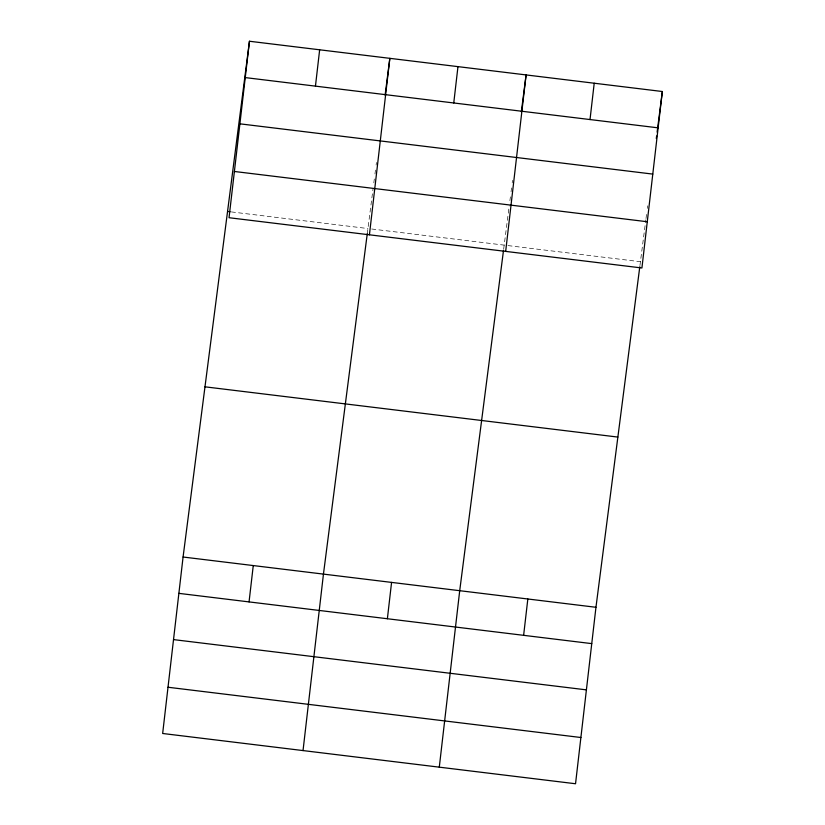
<?xml version="1.0" encoding="UTF-8"?>
<svg xmlns="http://www.w3.org/2000/svg" width="825" height="825" viewBox="0 0 825 825"><rect width="100%" height="100%" fill="white"/><g stroke="black" fill="none" stroke-linecap="round" stroke-linejoin="round"><path stroke-width="0.62" stroke-dasharray="4.12 3.09" d="M367.28 233.63L373.003 189.162M373.818 182.82L374.313 179.004M374.963 173.92L375.457 170.115M376.107 165.031L376.437 162.494M503.693 248.944L509.252 205.755M509.912 200.671L510.397 196.866M511.057 191.782L511.541 187.966M512.201 182.892L512.521 180.345M639.942 265.526L645.831 219.801M645.996 218.532L646.645 213.448M647.305 208.364L647.635 205.827M231.382 211.922L367.929 228.546M371.714 228.999L504.188 245.128M507.973 245.592L640.437 261.711"/><path stroke-width="1.24" d="M249.459 41.25L229.041 217.718L641.922 267.981L662.341 91.513L249.459 41.25L183.078 557.019L162.659 733.487L575.541 783.75L595.959 607.283L639.788 266.795M249.057 601.899L253.265 565.568M315.449 86.13L319.646 49.799M303.033 750.575L323.452 574.107L367.28 233.63M369.425 234.805L389.843 58.338L385.1 95.174M387.379 618.74L391.576 582.398M453.76 102.97L457.968 66.629M439.292 767.167L459.711 590.7L503.528 250.212M505.673 251.398L526.092 74.92L521.348 111.757M523.627 635.322L527.835 598.991M590.019 119.553L594.217 83.222M656.298 138.507L656.628 135.97M657.113 132.155L662.341 91.513M245.252 77.591L658.144 127.844M239.91 123.832L652.792 174.096M234.393 171.476L647.274 221.739M227.556 211.458L230.103 211.767M204.982 386.822L617.863 437.075M183.078 557.019L595.959 607.283M178.87 593.361L591.752 643.624M173.518 639.602L586.4 689.865M168.001 687.246L580.893 737.509"/></g></svg>
